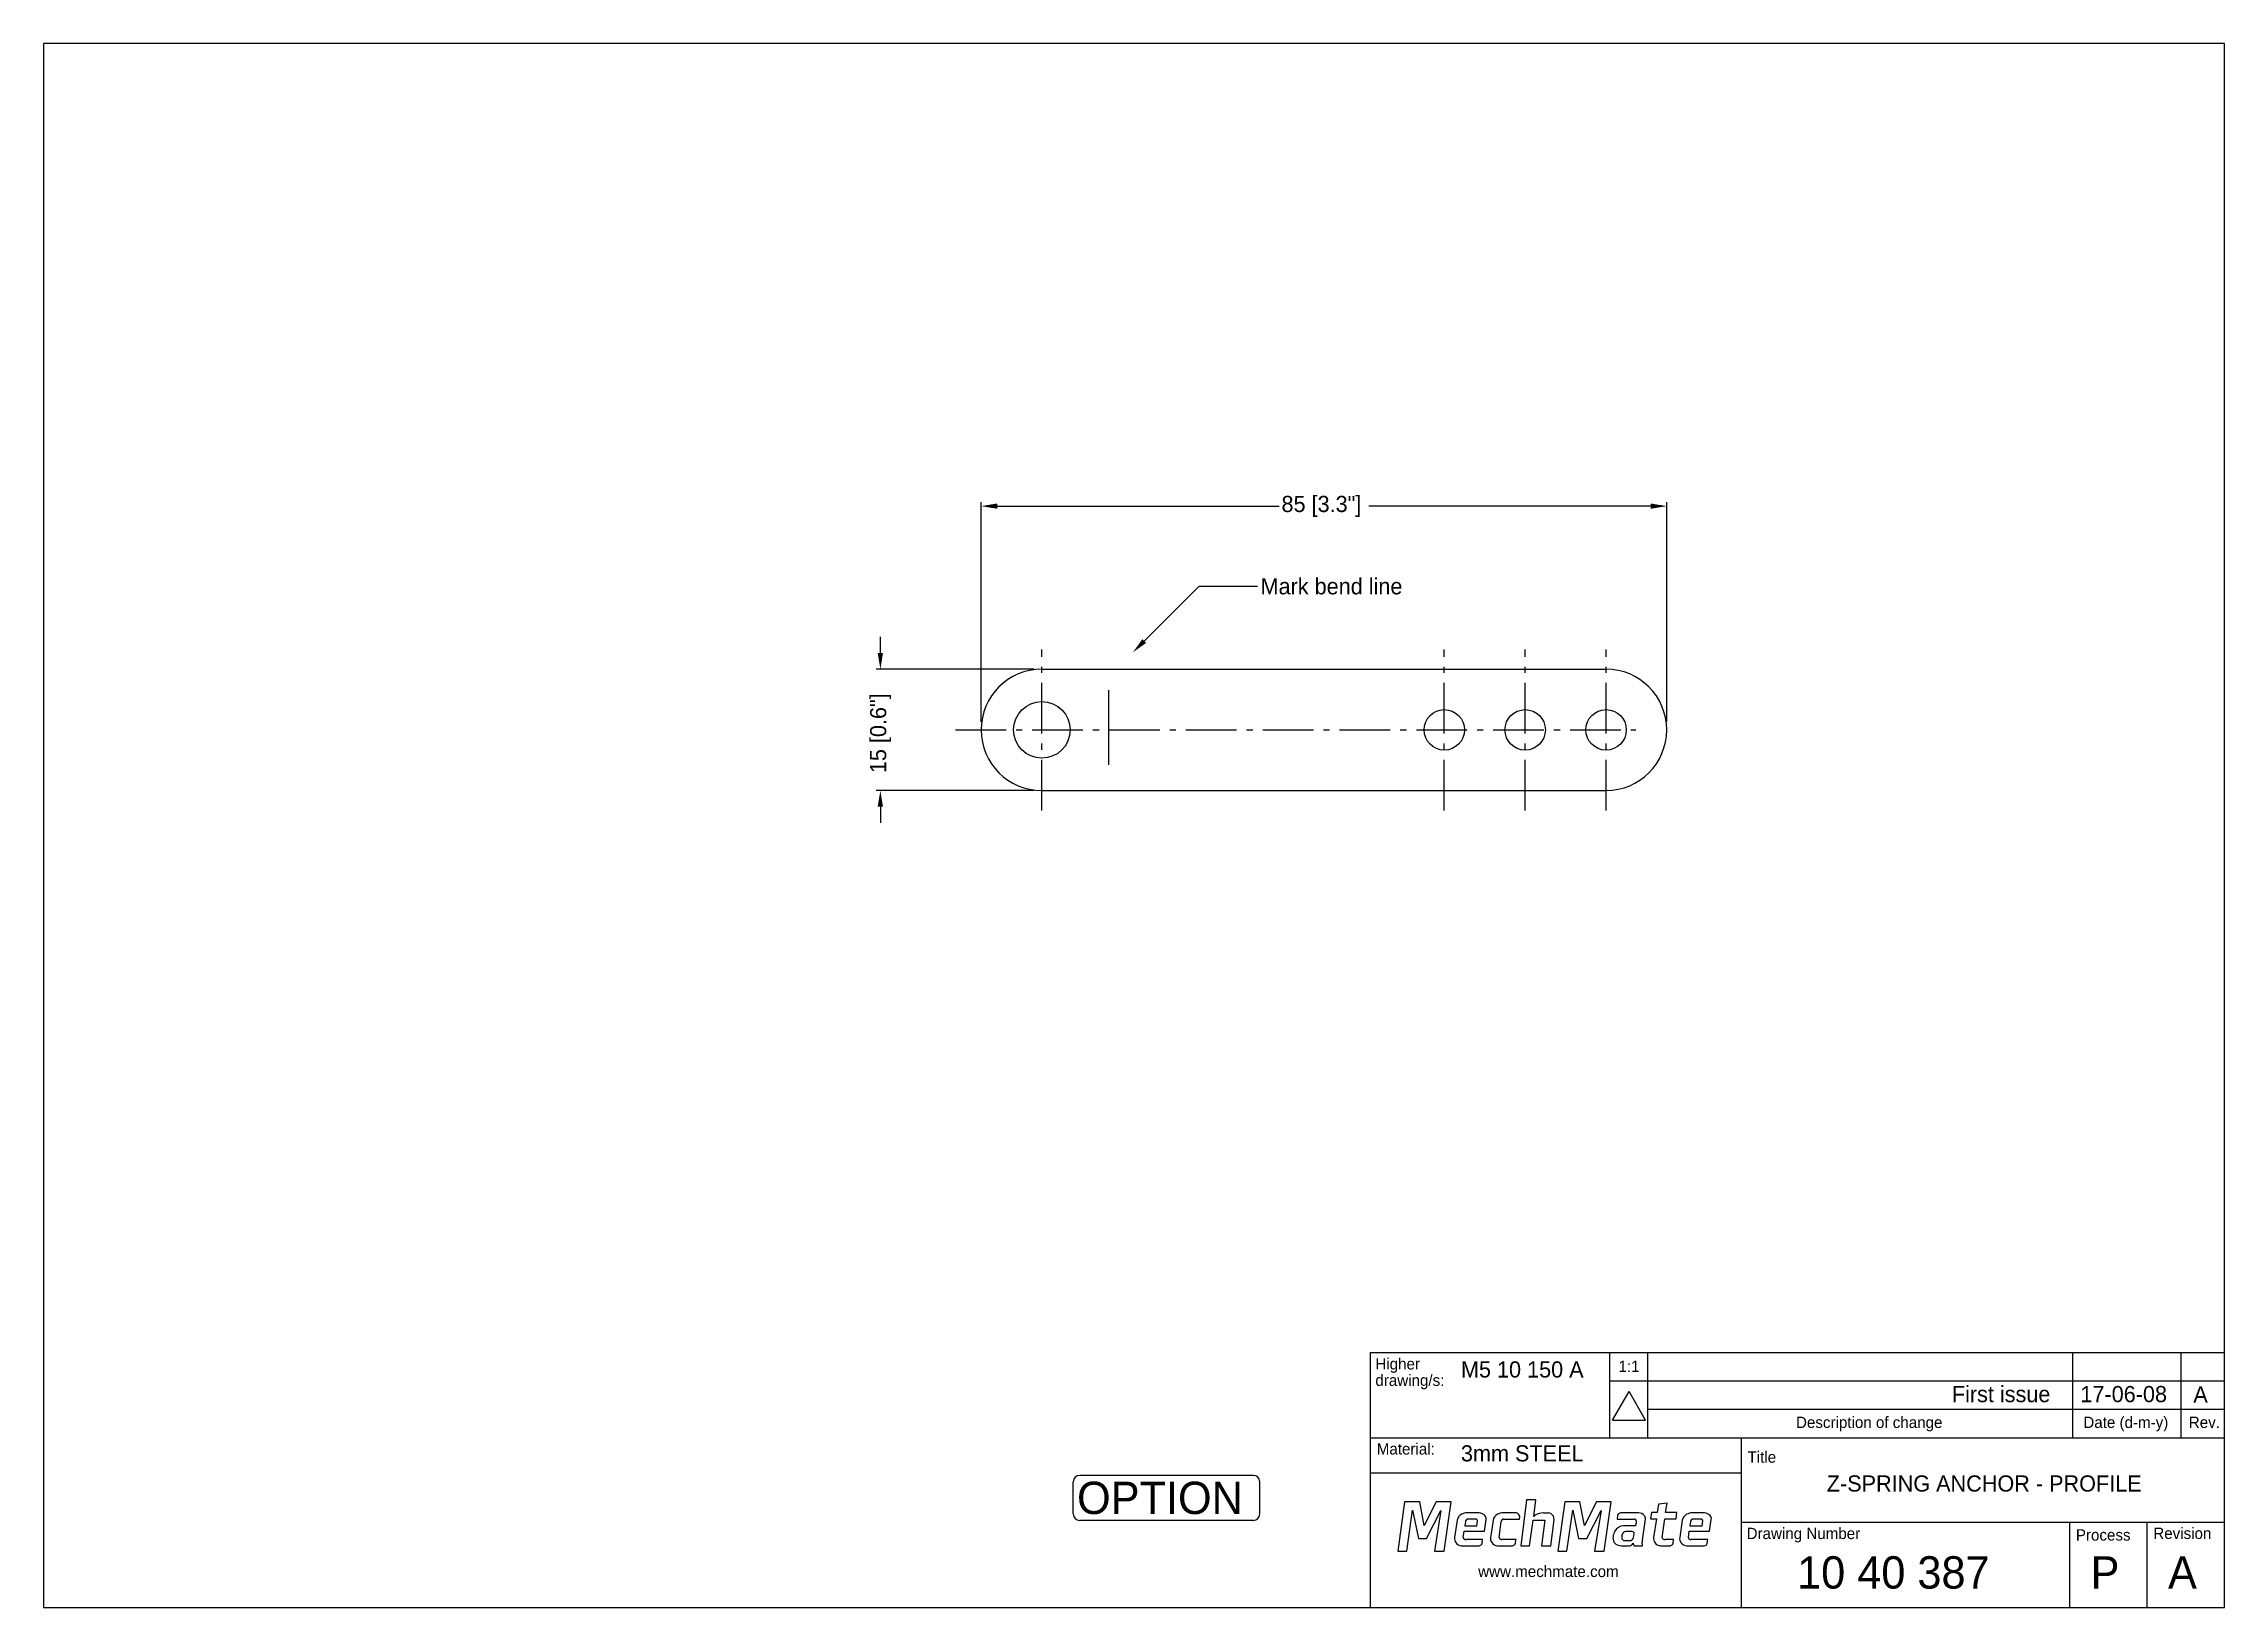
# Model space of a CAD drawing. Extents: x 373 to 643, y 3660 to 3853.
import ezdxf
from ezdxf.enums import TextEntityAlignment as Align

# ---------------------------------------------------------------- set-up
doc = ezdxf.new("R2010")
doc.units = 0
doc.header["$LTSCALE"] = 10
doc.linetypes.add('CENTER', pattern=[0.95, 0.625, -0.125, 0.075, -0.125])
doc.layers.get('DEFPOINTS').update_dxf_attribs({"linetype": 'CONTINUOUS'})
for name, color, linetype in [('01_FRAME', 4, 'CONTINUOUS'), ('10_OUTLINE', 2, 'CONTINUOUS'), ('25_CENTRE', 6, 'CENTER'), ('50_DIMENSIONS', 7, 'CONTINUOUS'), ('62_TEXT', 7, 'CONTINUOUS')]:
    doc.layers.add(name, color=color, linetype=linetype)
doc.styles.add('MECHTRONICS', font='txt', dxfattribs={"height": 2})
doc.dimstyles.get("Standard").update_dxf_attribs({"dimtxt": 0.18, "dimasz": 0.18, "dimexe": 0.18, "dimexo": 0.0625, "dimgap": 0.09, "dimtad": 0, "dimtih": 1, "dimtoh": 1, "dimzin": 0, "dimcen": 0.09, "dimazin": 3, "dimtfac": 1, "dimtofl": 0, "dimtmove": 0, "dimatfit": 3})

# ---------------------------------------------------------------- blocks, each defined once
blk = doc.blocks.new('*U4')
at = {"layer": '50_DIMENSIONS'}
blk.add_lwpolyline([(509.15, 3779.1), (515.91, 3785.87), (523.14, 3785.87)], dxfattribs=at)
blk.add_solid([(509.38, 3778.87), (507.73, 3777.69), (508.91, 3779.34)], dxfattribs=at)
blk = doc.blocks.new('*U5')
at = {"layer": '50_DIMENSIONS', "style": 'MECHTRONICS'}
blk.add_text('Mark bend line', height=2, dxfattribs=at).set_placement((523.52, 3784.87))
blk = doc.blocks.new('*U6')
at = {"layer": '50_DIMENSIONS', "color": 0, "style": 'MECHTRONICS'}
blk.add_text('85 [3.3"]', height=2, dxfattribs=at).set_placement((526.11, 3795.05))
blk = doc.blocks.new('*D0')
at = {"layer": '50_DIMENSIONS', "color": 7}
for p, q in [((488.98, 3769.11), (488.98, 3796.28)), ((490.98, 3795.78), (525.82, 3795.78)), ((571.74, 3795.78), (536.9, 3795.78)), ((573.74, 3769.11), (573.74, 3796.28))]:
    blk.add_line(p, q, dxfattribs=at)
for points in [[(490.98, 3796.11), (490.98, 3795.45), (488.98, 3795.78)], [(571.74, 3796.11), (571.74, 3795.45), (573.74, 3795.78)]]:
    blk.add_solid(points, dxfattribs=at)
at = {"layer": 'DEFPOINTS', "color": 0}
for p in [(573.74, 3795.78), (488.98, 3768.11), (573.74, 3768.11)]:
    blk.add_point(p, dxfattribs=at)
at = {"layer": '50_DIMENSIONS'}
blk.add_blockref('*U6', (0, 0), dxfattribs=at)
blk = doc.blocks.new('*U7')
at = {"layer": '50_DIMENSIONS', "color": 0, "style": 'MECHTRONICS'}
blk.add_text('15 [0.6"]', height=2, rotation=90, dxfattribs=at).set_placement((477.24, 3762.76))
blk = doc.blocks.new('*D1')
at = {"layer": '50_DIMENSIONS', "color": 7}
for p, q in [((476.51, 3777.61), (476.51, 3779.61)), ((495.48, 3775.61), (476.01, 3775.61)), ((495.48, 3760.61), (476.01, 3760.61)), ((476.51, 3758.61), (476.51, 3756.61))]:
    blk.add_line(p, q, dxfattribs=at)
for points in [[(476.18, 3777.61), (476.84, 3777.61), (476.51, 3775.61)], [(476.18, 3758.61), (476.84, 3758.61), (476.51, 3760.61)]]:
    blk.add_solid(points, dxfattribs=at)
at = {"layer": 'DEFPOINTS', "color": 0}
for p in [(476.51, 3775.61), (496.48, 3775.61), (496.48, 3760.61)]:
    blk.add_point(p, dxfattribs=at)
at = {"layer": '50_DIMENSIONS'}
blk.add_blockref('*U7', (0, 0), dxfattribs=at)

msp = doc.modelspace()

# ---------------------------------------------------------------- linework, layer by layer
at = {"layer": '01_FRAME', "color": 4}
for p, q in [((373.056, 3852.979), (373.056, 3659.593)), ((642.689, 3852.979), (373.056, 3852.979)), ((642.689, 3659.593), (642.689, 3852.979)), ((537.113, 3659.593), (537.113, 3691.118)), ((537.113, 3691.118), (566.693, 3691.118)), ((566.693, 3680.573), (566.693, 3691.118)), ((537.113, 3680.573), (566.693, 3680.573)), ((566.693, 3680.573), (642.689, 3680.573)), ((582.956, 3680.573), (582.956, 3659.593)), ((537.113, 3676.226), (582.956, 3676.226)), ((582.956, 3670.129), (642.689, 3670.129)), ((373.056, 3659.593), (642.689, 3659.593))]:
    msp.add_line(p, q, dxfattribs=at)
at = {"layer": '01_FRAME', "color": 8}
for p, q in [((566.693, 3691.118), (642.689, 3691.118)), ((571.417, 3680.573), (571.417, 3691.161)), ((623.961, 3680.573), (623.961, 3691.152)), ((637.353, 3680.573), (637.353, 3691.152)), ((566.693, 3687.606), (642.689, 3687.606)), ((571.417, 3684.094), (642.689, 3684.094)), ((623.545, 3670.129), (623.545, 3659.593)), ((633.117, 3670.129), (633.117, 3659.593))]:
    msp.add_line(p, q, dxfattribs=at)
at = {"layer": '01_FRAME', "color": 7}
for p, q in [((567.036, 3682.761), (569.079, 3686.301)), ((571.123, 3682.761), (569.079, 3686.301)), ((567.036, 3682.761), (571.123, 3682.761)), ((541.338, 3672.637), (540.475, 3666.534)), ((543.213, 3672.637), (541.338, 3672.637)), ((543.767, 3669.722), (543.213, 3672.637)), ((545.242, 3672.637), (543.767, 3669.722)), ((547.09, 3672.637), (545.242, 3672.637)), ((546.216, 3666.534), (547.09, 3672.637)), ((556.399, 3672.896), (555.688, 3667.191)), ((557.564, 3672.896), (556.399, 3672.896)), ((557.321, 3670.853), (557.564, 3672.896)), ((561.135, 3672.637), (560.272, 3666.534)), ((563.011, 3672.637), (561.135, 3672.637)), ((563.564, 3669.722), (563.011, 3672.637)), ((565.039, 3672.637), (563.564, 3669.722)), ((566.887, 3672.637), (565.039, 3672.637)), ((566.013, 3666.534), (566.887, 3672.637)), ((573.774, 3672.481), (572.738, 3672.363)), ((573.605, 3671.312), (573.774, 3672.481)), ((541.598, 3666.534), (542.32, 3671.615)), ((542.32, 3671.615), (543.03, 3668.116)), ((544.05, 3668.116), (545.826, 3671.592)), ((545.826, 3671.592), (545.032, 3666.534)), ((547.83, 3670.377), (547.507, 3668.255)), ((548.843, 3670.221), (548.779, 3669.685)), ((550.566, 3671.284), (549.076, 3671.284)), ((550.088, 3670.511), (549.136, 3670.511)), ((550.271, 3669.685), (550.353, 3670.285)), ((551.198, 3669.023), (551.415, 3670.474)), ((552.27, 3670.377), (552.024, 3668.716)), ((553.016, 3668.232), (553.285, 3670.223)), ((555.038, 3671.284), (553.516, 3671.284)), ((553.577, 3670.515), (555.516, 3670.515)), ((555.516, 3670.515), (555.559, 3670.781)), ((556.778, 3667.191), (557.227, 3670.374)), ((557.227, 3670.374), (558.673, 3670.374)), ((558.673, 3670.374), (558.271, 3667.191)), ((558.49, 3671.284), (559.128, 3671.284)), ((559.408, 3667.191), (559.815, 3670.409)), ((561.395, 3666.534), (562.117, 3671.615)), ((562.117, 3671.615), (562.827, 3668.116)), ((563.847, 3668.116), (565.623, 3671.592)), ((565.623, 3671.592), (564.829, 3666.534)), ((567.667, 3670.959), (567.621, 3670.514)), ((567.621, 3670.514), (569.699, 3670.514)), ((570.269, 3671.298), (568.144, 3671.298)), ((569.958, 3670.221), (569.881, 3669.668)), ((569.964, 3670.288), (569.958, 3670.221)), ((570.726, 3667.916), (571.117, 3670.488)), ((571.846, 3671.312), (571.713, 3670.559)), ((571.713, 3670.559), (572.467, 3670.559)), ((572.575, 3671.312), (571.846, 3671.312)), ((572.467, 3670.559), (572.113, 3668.252)), ((572.738, 3672.363), (572.575, 3671.312)), ((573.182, 3668.229), (573.513, 3670.559)), ((573.513, 3670.559), (574.897, 3670.559)), ((574.989, 3671.312), (573.605, 3671.312)), ((574.897, 3670.559), (574.989, 3671.312)), ((575.668, 3670.377), (575.345, 3668.255)), ((576.681, 3670.221), (576.617, 3669.685)), ((578.404, 3671.284), (576.913, 3671.284)), ((577.925, 3670.511), (576.973, 3670.511)), ((578.108, 3669.685), (578.191, 3670.285)), ((579.036, 3669.023), (579.252, 3670.474)), ((543.03, 3668.116), (544.05, 3668.116)), ((548.384, 3667.209), (550.451, 3667.209)), ((548.577, 3668.232), (548.676, 3669.023)), ((548.676, 3669.023), (551.198, 3669.023)), ((548.779, 3669.685), (550.271, 3669.685)), ((550.968, 3667.993), (548.922, 3667.993)), ((550.922, 3667.547), (550.968, 3667.993)), ((551.198, 3669.023), (551.198, 3669.023)), ((552.024, 3668.716), (551.947, 3668.255)), ((552.823, 3667.209), (553.623, 3667.209)), ((553.623, 3667.993), (553.361, 3667.993)), ((555.107, 3667.993), (553.623, 3667.993)), ((553.623, 3667.209), (554.583, 3667.209)), ((555.053, 3667.547), (555.1, 3667.947)), ((555.1, 3667.947), (555.107, 3667.993)), ((555.688, 3667.191), (556.778, 3667.191)), ((555.688, 3667.191), (555.688, 3667.191)), ((558.271, 3667.191), (559.408, 3667.191)), ((562.827, 3668.116), (563.847, 3668.116)), ((568.113, 3667.208), (569.097, 3667.208)), ((569.881, 3669.668), (568.405, 3669.668)), ((568.497, 3667.866), (569.238, 3667.852)), ((569.486, 3668.958), (568.699, 3668.958)), ((569.636, 3668.238), (569.726, 3668.732)), ((569.697, 3667.223), (570.758, 3667.223)), ((570.758, 3667.223), (570.718, 3667.678)), ((572.99, 3667.207), (574.057, 3667.207)), ((572.99, 3667.207), (573.067, 3667.207)), ((574.574, 3667.991), (573.527, 3667.991)), ((574.528, 3667.545), (574.574, 3667.991)), ((576.221, 3667.209), (578.288, 3667.209)), ((576.414, 3668.232), (576.513, 3669.023)), ((576.513, 3669.023), (579.036, 3669.023)), ((576.617, 3669.685), (578.108, 3669.685)), ((578.805, 3667.993), (576.76, 3667.993)), ((578.759, 3667.547), (578.805, 3667.993)), ((579.036, 3669.023), (579.036, 3669.023)), ((540.475, 3666.534), (541.598, 3666.534)), ((545.032, 3666.534), (546.216, 3666.534)), ((560.272, 3666.534), (561.395, 3666.534)), ((564.829, 3666.534), (566.013, 3666.534))]:
    msp.add_line(p, q, dxfattribs=at)
for centre, radius, start, end in [((548.804, 3670.222), 0.986, 116.43431, 170.97375), ((549.13, 3669.566), 1.719, 91.80945, 116.43431), ((549.196, 3670.17), 0.356, 129.97887, 171.82155), ((549.145, 3670.244), 0.267, 91.82976, 131.7115), ((550.101, 3670.237), 0.274, 41.69426, 92.74167), ((550.164, 3670.293), 0.19, 357.49651, 41.69426), ((550.467, 3670.182), 1.106, 44.53258, 84.85299), ((550.847, 3670.556), 0.573, 351.79615, 44.53258), ((553.244, 3670.222), 0.986, 116.43431, 170.97375), ((553.57, 3669.566), 1.719, 91.80945, 116.43431), ((553.637, 3670.174), 0.356, 129.97887, 171.82155), ((553.586, 3670.248), 0.267, 91.82976, 131.7115), ((555.053, 3670.762), 0.522, 29.01714, 91.67004), ((555.154, 3670.818), 0.407, 354.75279, 29.01714), ((557.692, 3670.635), 0.431, 118.12841, 149.55028), ((558.568, 3668.997), 2.288, 91.93371, 118.12841), ((559.138, 3670.769), 0.515, 57.03057, 91.05842), ((558.942, 3670.467), 0.874, 356.16226, 57.03057), ((568.004, 3670.904), 0.342, 130.98421, 170.70616), ((568.142, 3670.745), 0.552, 89.86228, 130.98421), ((569.712, 3670.24), 0.274, 41.69426, 92.74167), ((569.775, 3670.296), 0.19, 357.49651, 41.69426), ((570.17, 3670.196), 1.106, 44.53258, 84.85299), ((570.55, 3670.57), 0.573, 351.79615, 44.53258), ((576.642, 3670.222), 0.986, 116.43431, 170.97375), ((576.968, 3669.566), 1.719, 91.80945, 116.43431), ((577.033, 3670.17), 0.356, 129.97887, 171.82155), ((576.982, 3670.244), 0.267, 91.82976, 131.7115), ((577.938, 3670.237), 0.274, 41.69426, 92.74167), ((578.001, 3670.293), 0.19, 357.49651, 41.69426), ((578.305, 3670.182), 1.106, 44.53258, 84.85299), ((578.685, 3670.556), 0.573, 351.79615, 44.53258), ((548.454, 3668.134), 0.954, 172.72156, 213.37814), ((548.399, 3668.098), 0.889, 213.37814, 269.02243), ((548.783, 3668.233), 0.206, 180.44368, 242.05495), ((548.92, 3668.492), 0.498, 242.05495, 270.25019), ((550.448, 3667.766), 0.556, 269.68812, 309.8516), ((550.589, 3667.596), 0.336, 309.8516, 351.61013), ((552.893, 3668.134), 0.954, 172.72156, 213.37814), ((552.839, 3668.098), 0.889, 213.37814, 269.02243), ((553.222, 3668.233), 0.206, 180.44368, 242.05495), ((553.359, 3668.492), 0.498, 242.05495, 270.25019), ((554.58, 3667.766), 0.556, 269.68812, 309.8516), ((554.721, 3667.596), 0.336, 309.8516, 351.61013), ((568.258, 3668.192), 1.166, 172.84077, 205.63065), ((568.951, 3668.105), 1.864, 150.30133, 172.84077), ((567.779, 3667.962), 0.635, 205.63065, 237.51102), ((568.432, 3668.401), 1.267, 91.21139, 150.30133), ((568.199, 3668.622), 1.417, 237.51102, 266.51006), ((569.294, 3668.255), 1.113, 164.78825, 186.82015), ((568.447, 3668.147), 0.26, 185.1713, 236.50138), ((564.576, 3669.61), 3.796, 343.74206, 345.59023), ((568.608, 3668.56), 0.371, 126.79742, 163.58375), ((568.519, 3668.254), 0.389, 236.50138, 266.8299), ((568.693, 3668.439), 0.519, 89.35534, 126.25018), ((568.97, 3667.92), 0.724, 280.14162, 328.8639), ((569.162, 3668.312), 0.467, 279.45656, 324.9294), ((569.473, 3668.684), 0.274, 41.69426, 92.74167), ((569.016, 3668.415), 0.645, 324.9294, 344.11882), ((570.641, 3667.717), 1.066, 189.25185, 207.62546), ((569.536, 3668.74), 0.19, 357.49651, 41.69426), ((571.714, 3667.765), 1, 171.34562, 185.04353), ((573.06, 3668.132), 0.954, 172.72156, 213.37814), ((573.005, 3668.095), 0.889, 213.37814, 269.02243), ((573.388, 3668.231), 0.206, 180.44368, 242.05495), ((573.525, 3668.489), 0.498, 242.05495, 270.25019), ((574.054, 3667.763), 0.556, 269.68812, 309.8516), ((574.195, 3667.594), 0.336, 309.8516, 351.61013), ((576.291, 3668.134), 0.954, 172.72156, 213.37814), ((576.236, 3668.098), 0.889, 213.37814, 269.02243), ((576.62, 3668.233), 0.206, 180.44368, 242.05495), ((576.757, 3668.492), 0.498, 242.05495, 270.25019), ((578.285, 3667.766), 0.556, 269.68812, 309.8516), ((578.426, 3667.596), 0.336, 309.8516, 351.61013)]:
    msp.add_arc(centre, radius, start, end, dxfattribs=at)
at = {"layer": '10_OUTLINE'}
for p, q in [((496.484, 3775.612), (566.239, 3775.612)), ((496.484, 3760.612), (566.239, 3760.612))]:
    msp.add_line(p, q, dxfattribs=at)
for centre in [(546.239, 3768.112), (556.239, 3768.112), (566.239, 3768.112)]:
    msp.add_circle(centre, 2.5, dxfattribs=at)
for centre, start, end in [((496.484, 3768.112), 90, 270), ((566.239, 3768.112), 270, 90)]:
    msp.add_arc(centre, 7.5, start, end, dxfattribs=at)
at = {"layer": '25_CENTRE'}
for p, q in [((496.484, 3758.159), (496.484, 3778.065)), ((546.239, 3758.159), (546.239, 3778.065)), ((556.239, 3758.159), (556.239, 3778.065)), ((566.239, 3758.159), (566.239, 3778.065)), ((485.798, 3768.112), (569.923, 3768.112))]:
    msp.add_line(p, q, dxfattribs=at)
at = {"layer": '50_DIMENSIONS'}
msp.add_line((504.726, 3773.003), (504.726, 3763.77), dxfattribs=at)
msp.add_circle((496.484, 3768.112), 3.5, dxfattribs=at)
at = {"layer": '62_TEXT', "color": 40}
for p, q in [((500.371, 3671.151), (500.371, 3675.122)), ((522.63, 3675.922), (501.171, 3675.922)), ((523.43, 3671.151), (523.43, 3675.122)), ((522.63, 3670.351), (501.171, 3670.351))]:
    msp.add_line(p, q, dxfattribs=at)
for centre, start, end in [((501.171, 3675.122), 90, 180), ((522.63, 3675.122), 0, 90), ((501.171, 3671.151), 180, 270), ((522.63, 3671.151), 270, 0)]:
    msp.add_arc(centre, 0.8, start, end, dxfattribs=at)

# ---------------------------------------------------------------- block references
at = {"layer": '50_DIMENSIONS'}
for name in ['*U4', '*U5']:
    msp.add_blockref(name, (0, 0), dxfattribs=at)

# ---------------------------------------------------------------- texts
at = {"layer": '01_FRAME', "color": 8, "style": 'MECHTRONICS'}
for s, p in [('Higher', (537.717, 3689.013)), ('1:1', (567.765, 3688.696)), ('drawing/s:', (537.717, 3686.985)), ('Description of change', (589.723, 3681.78)), ('Date (d-m-y)', (625.25, 3681.78)), ('Rev.', (638.29, 3681.78)), ('Material:', (537.887, 3678.498)), ('Title', (583.73, 3677.482)), ('Drawing Number', (583.616, 3668.041)), ('Process', (624.328, 3667.855)), ('Revision', (633.9, 3668.057)), ('www.mechmate.com', (550.426, 3663.345))]:
    msp.add_text(s, height=1.4, dxfattribs=at).set_placement(p)
at = {"layer": '01_FRAME', "color": 7, "style": 'MECHTRONICS'}
for s, p in [('First issue', (608.992, 3684.971)), ('A', (638.853, 3684.923))]:
    msp.add_text(s, height=2, dxfattribs=at).set_placement(p)
at = {"layer": '62_TEXT', "style": 'MECHTRONICS'}
for s, height, p in [('M5 10 150 A', 2, (548.296, 3688.017)), ('17-06-08', 2, (624.888, 3684.971)), ('3mm STEEL', 2, (548.296, 3677.644)), ('10 40 387', 4, (589.863, 3661.918)), ('P', 4, (626.149, 3661.918)), ('A', 4, (635.721, 3661.918))]:
    msp.add_text(s, height=height, dxfattribs=at).set_placement(p)
at = {"layer": '62_TEXT', "color": 1, "style": 'MECHTRONICS'}
msp.add_text('OPTION', height=4, dxfattribs=at).set_placement((500.832, 3671.137))
at = {"layer": '62_TEXT', "style": 'MECHTRONICS'}
msp.add_text('Z-SPRING ANCHOR - PROFILE', height=2, dxfattribs=at).set_placement((612.994, 3673.917), align=Align.CENTER)

# ---------------------------------------------------------------- dimensions: what is measured, and where the dimension line sits
at = {"layer": '50_DIMENSIONS'}
dim = msp.add_linear_dim(base=(573.738803, 3795.779208), p1=(488.9838, 3768.111827), p2=(573.738803, 3768.111827), dimstyle='Standard', dxfattribs=at)
dim.commit()
dim.dimension.update_dxf_attribs({"geometry": '*D0', "text_midpoint": (531.361301, 3795.779208)})
dim = msp.add_linear_dim(base=(476.509, 3775.612), p1=(496.484, 3760.612), p2=(496.484, 3775.612), angle=90, dimstyle='Standard', dxfattribs=at)
dim.commit()
dim.dimension.update_dxf_attribs({"geometry": '*D1', "text_midpoint": (476.509, 3768.112)})

doc.saveas('drawing.dxf')
